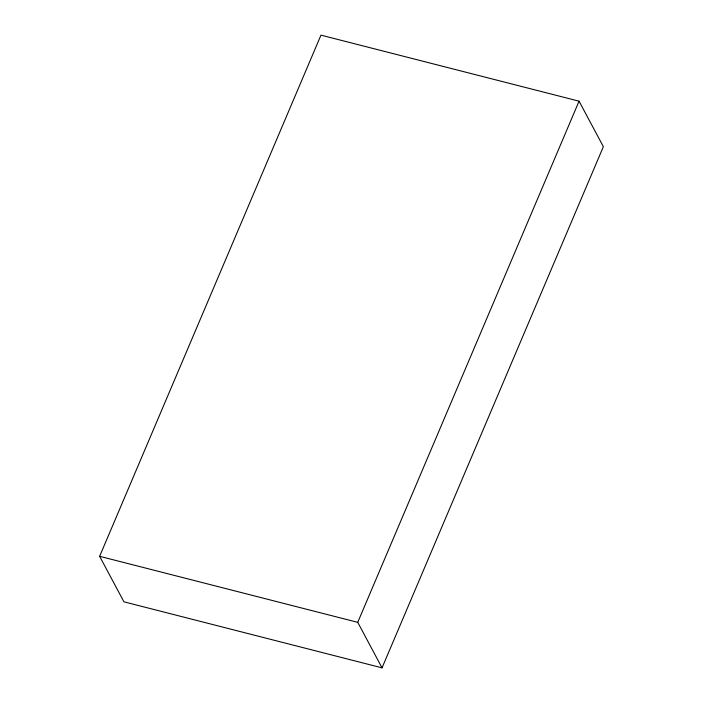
<?xml version="1.0" encoding="UTF-8"?>
<svg xmlns="http://www.w3.org/2000/svg" width="703" height="703" viewBox="0 0 703 703"><rect width="100%" height="100%" fill="white"/><g stroke="black" fill="none" stroke-linecap="round" stroke-linejoin="round"><path stroke-width="1.05" d="M99.633 556.31L320.963 35.15L579.061 101.179L603.367 146.69L382.037 667.85L123.939 601.821L99.633 556.31L357.739 622.34L382.037 667.85M357.739 622.34L579.061 101.179"/></g></svg>
